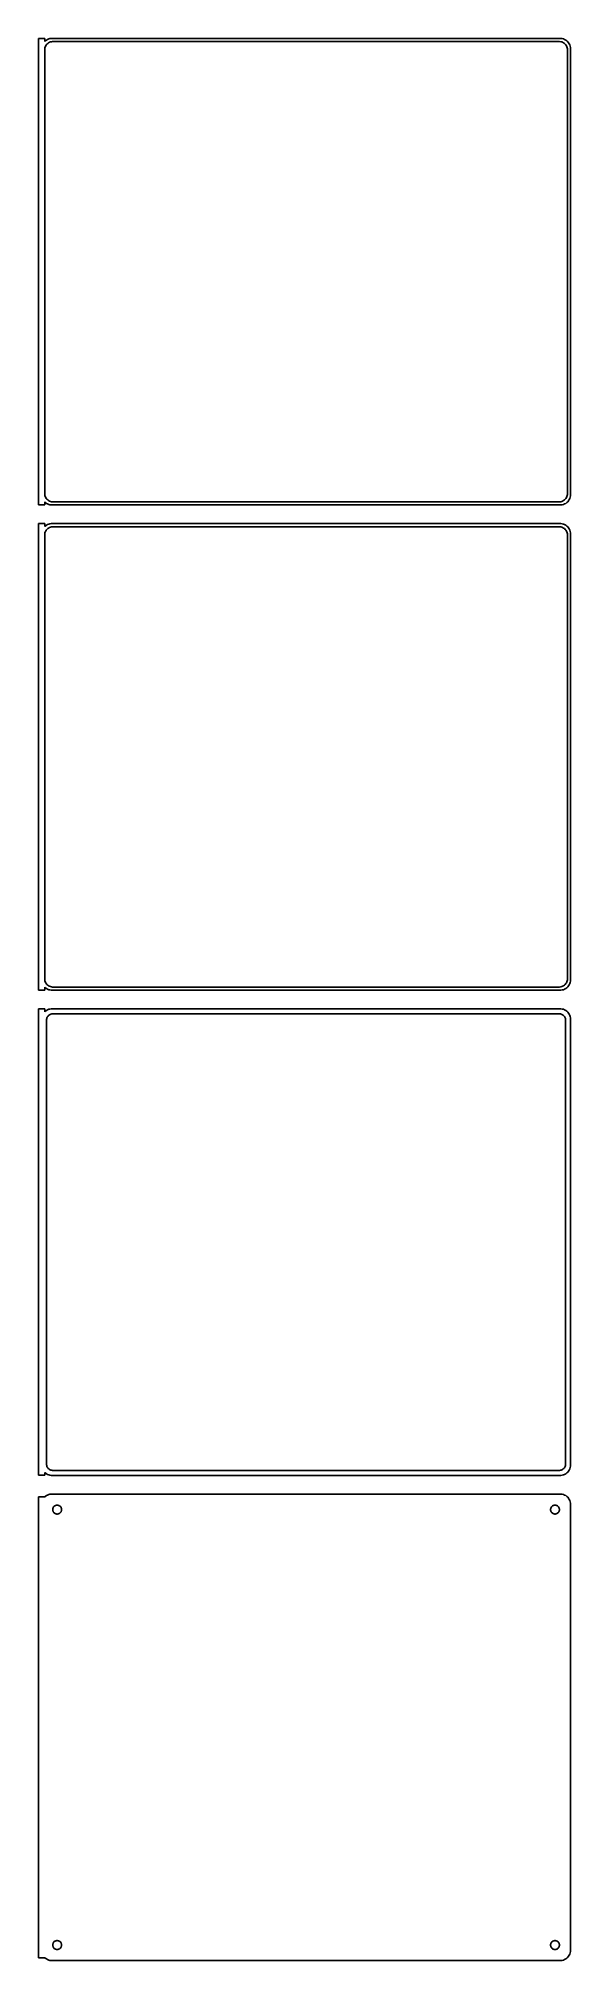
# Model space of a CAD drawing. Header units: metres. Extents: x -129 to 128, y 824 to 1750.
import ezdxf

# ---------------------------------------------------------------- set-up
doc = ezdxf.new("R2010")
doc.units = ezdxf.units.M

msp = doc.modelspace()

# ---------------------------------------------------------------- linework, layer by layer
for p, q in [((-126, 1750.49), (-129, 1750.49)), ((-129, 1750.49), (-129, 1525.51)), ((-126, 1749.06), (-126, 1750.49)), ((-125.687, 1749.35), (-126, 1749.06)), ((-126, 1745), (-125.968, 1745.5)), ((-126, 1531), (-126, 1745)), ((-125.968, 1745.5), (-125.874, 1745.99)), ((-125.874, 1745.99), (-125.719, 1746.47)), ((-125.719, 1746.47), (-125.505, 1746.93)), ((-125.179, 1749.72), (-125.687, 1749.35)), ((-125.505, 1746.93), (-125.236, 1747.35)), ((-125.236, 1747.35), (-124.916, 1747.74)), ((-124.629, 1750.02), (-125.179, 1749.72)), ((-124.916, 1747.74), (-124.55, 1748.08)), ((-124.045, 1750.26), (-124.629, 1750.02)), ((-124.55, 1748.08), (-124.143, 1748.38)), ((-124.143, 1748.38), (-123.703, 1748.62)), ((-123.437, 1750.41), (-124.045, 1750.26)), ((-123.703, 1748.62), (-123.236, 1748.8)), ((-122.814, 1750.49), (-123.437, 1750.41)), ((-123.236, 1748.8), (-122.75, 1748.93)), ((122.814, 1750.49), (-122.814, 1750.49)), ((-122.75, 1748.93), (-122.251, 1748.99)), ((-122.251, 1748.99), (122.251, 1748.99)), ((122.251, 1748.99), (122.75, 1748.93)), ((122.75, 1748.93), (123.236, 1748.8)), ((123.437, 1750.41), (122.814, 1750.49)), ((123.236, 1748.8), (123.703, 1748.62)), ((124.045, 1750.26), (123.437, 1750.41)), ((123.703, 1748.62), (124.143, 1748.38)), ((124.629, 1750.02), (124.045, 1750.26)), ((124.143, 1748.38), (124.55, 1748.08)), ((124.55, 1748.08), (124.916, 1747.74)), ((125.179, 1749.72), (124.629, 1750.02)), ((124.916, 1747.74), (125.236, 1747.35)), ((125.687, 1749.35), (125.179, 1749.72)), ((125.236, 1747.35), (125.505, 1746.93)), ((125.505, 1746.93), (125.719, 1746.47)), ((126.145, 1748.92), (125.687, 1749.35)), ((125.719, 1746.47), (125.874, 1745.99)), ((125.874, 1745.99), (125.968, 1745.5)), ((125.968, 1745.5), (126, 1745)), ((126, 1745), (126, 1531)), ((126.545, 1748.44), (126.145, 1748.92)), ((126.882, 1747.91), (126.545, 1748.44)), ((127.149, 1747.34), (126.882, 1747.91)), ((127.343, 1746.74), (127.149, 1747.34)), ((127.461, 1746.13), (127.343, 1746.74)), ((127.5, 1745.5), (127.461, 1746.13)), ((127.5, 1530.5), (127.5, 1745.5)), ((-125.968, 1530.5), (-126, 1531)), ((-125.874, 1530.01), (-125.968, 1530.5)), ((-125.719, 1529.53), (-125.874, 1530.01)), ((-125.505, 1529.07), (-125.719, 1529.53)), ((125.719, 1529.53), (125.505, 1529.07)), ((125.874, 1530.01), (125.719, 1529.53)), ((125.968, 1530.5), (125.874, 1530.01)), ((126, 1531), (125.968, 1530.5)), ((127.343, 1529.26), (127.461, 1529.87)), ((127.461, 1529.87), (127.5, 1530.5)), ((-129, 1525.51), (-126, 1525.51)), ((-126, 1526.94), (-125.687, 1526.65)), ((-126, 1525.51), (-126, 1526.94)), ((-125.687, 1526.65), (-125.179, 1526.28)), ((-125.236, 1528.65), (-125.505, 1529.07)), ((-124.916, 1528.26), (-125.236, 1528.65)), ((-125.179, 1526.28), (-124.629, 1525.98)), ((-124.55, 1527.92), (-124.916, 1528.26)), ((-124.629, 1525.98), (-124.045, 1525.74)), ((-124.143, 1527.62), (-124.55, 1527.92)), ((-123.703, 1527.38), (-124.143, 1527.62)), ((-124.045, 1525.74), (-123.437, 1525.59)), ((-123.236, 1527.2), (-123.703, 1527.38)), ((-123.437, 1525.59), (-122.814, 1525.51)), ((-122.75, 1527.07), (-123.236, 1527.2)), ((-122.814, 1525.51), (122.814, 1525.51)), ((-122.251, 1527.01), (-122.75, 1527.07)), ((122.251, 1527.01), (-122.251, 1527.01)), ((122.75, 1527.07), (122.251, 1527.01)), ((123.236, 1527.2), (122.75, 1527.07)), ((122.814, 1525.51), (123.437, 1525.59)), ((123.703, 1527.38), (123.236, 1527.2)), ((123.437, 1525.59), (124.045, 1525.74)), ((124.143, 1527.62), (123.703, 1527.38)), ((124.045, 1525.74), (124.629, 1525.98)), ((124.55, 1527.92), (124.143, 1527.62)), ((124.916, 1528.26), (124.55, 1527.92)), ((124.629, 1525.98), (125.179, 1526.28)), ((125.236, 1528.65), (124.916, 1528.26)), ((125.179, 1526.28), (125.687, 1526.65)), ((125.505, 1529.07), (125.236, 1528.65)), ((125.687, 1526.65), (126.145, 1527.08)), ((126.145, 1527.08), (126.545, 1527.56)), ((126.545, 1527.56), (126.882, 1528.09)), ((126.882, 1528.09), (127.149, 1528.66)), ((127.149, 1528.66), (127.343, 1529.26)), ((-126, 1516.49), (-129, 1516.49)), ((-129, 1516.49), (-129, 1291.51)), ((-126, 1515.06), (-126, 1516.49)), ((-125.687, 1515.35), (-126, 1515.06)), ((-126, 1511), (-125.968, 1511.5)), ((-126, 1297), (-126, 1511)), ((-125.968, 1511.5), (-125.874, 1511.99)), ((-125.874, 1511.99), (-125.719, 1512.47)), ((-125.719, 1512.47), (-125.505, 1512.93)), ((-125.179, 1515.72), (-125.687, 1515.35)), ((-125.505, 1512.93), (-125.236, 1513.35)), ((-125.236, 1513.35), (-124.916, 1513.74)), ((-124.629, 1516.02), (-125.179, 1515.72)), ((-124.916, 1513.74), (-124.55, 1514.08)), ((-124.045, 1516.26), (-124.629, 1516.02)), ((-124.55, 1514.08), (-124.143, 1514.38)), ((-124.143, 1514.38), (-123.703, 1514.62)), ((-123.437, 1516.41), (-124.045, 1516.26)), ((-123.703, 1514.62), (-123.236, 1514.8)), ((-122.814, 1516.49), (-123.437, 1516.41)), ((-123.236, 1514.8), (-122.75, 1514.93)), ((122.814, 1516.49), (-122.814, 1516.49)), ((-122.75, 1514.93), (-122.251, 1514.99)), ((-122.251, 1514.99), (122.251, 1514.99)), ((122.251, 1514.99), (122.75, 1514.93)), ((122.75, 1514.93), (123.236, 1514.8)), ((123.437, 1516.41), (122.814, 1516.49)), ((123.236, 1514.8), (123.703, 1514.62)), ((124.045, 1516.26), (123.437, 1516.41)), ((123.703, 1514.62), (124.143, 1514.38)), ((124.629, 1516.02), (124.045, 1516.26)), ((124.143, 1514.38), (124.55, 1514.08)), ((124.55, 1514.08), (124.916, 1513.74)), ((125.179, 1515.72), (124.629, 1516.02)), ((124.916, 1513.74), (125.236, 1513.35)), ((125.687, 1515.35), (125.179, 1515.72)), ((125.236, 1513.35), (125.505, 1512.93)), ((125.505, 1512.93), (125.719, 1512.47)), ((126.145, 1514.92), (125.687, 1515.35)), ((125.719, 1512.47), (125.874, 1511.99)), ((125.874, 1511.99), (125.968, 1511.5)), ((125.968, 1511.5), (126, 1511)), ((126, 1511), (126, 1297)), ((126.545, 1514.44), (126.145, 1514.92)), ((126.882, 1513.91), (126.545, 1514.44)), ((127.149, 1513.34), (126.882, 1513.91)), ((127.343, 1512.74), (127.149, 1513.34)), ((127.461, 1512.13), (127.343, 1512.74)), ((127.5, 1511.5), (127.461, 1512.13)), ((127.5, 1296.5), (127.5, 1511.5)), ((-129, 1291.51), (-126, 1291.51)), ((-125.968, 1296.5), (-126, 1297)), ((-126, 1292.94), (-125.687, 1292.65)), ((-126, 1291.51), (-126, 1292.94)), ((-125.874, 1296.01), (-125.968, 1296.5)), ((-125.719, 1295.53), (-125.874, 1296.01)), ((-125.505, 1295.07), (-125.719, 1295.53)), ((-125.687, 1292.65), (-125.179, 1292.28)), ((-125.236, 1294.65), (-125.505, 1295.07)), ((-124.916, 1294.26), (-125.236, 1294.65)), ((-125.179, 1292.28), (-124.629, 1291.98)), ((-124.55, 1293.92), (-124.916, 1294.26)), ((-124.629, 1291.98), (-124.045, 1291.74)), ((-124.143, 1293.62), (-124.55, 1293.92)), ((-123.703, 1293.38), (-124.143, 1293.62)), ((-124.045, 1291.74), (-123.437, 1291.59)), ((-123.236, 1293.2), (-123.703, 1293.38)), ((-123.437, 1291.59), (-122.814, 1291.51)), ((-122.75, 1293.07), (-123.236, 1293.2)), ((-122.814, 1291.51), (122.814, 1291.51)), ((-122.251, 1293.01), (-122.75, 1293.07)), ((122.251, 1293.01), (-122.251, 1293.01)), ((122.75, 1293.07), (122.251, 1293.01)), ((123.236, 1293.2), (122.75, 1293.07)), ((122.814, 1291.51), (123.437, 1291.59)), ((123.703, 1293.38), (123.236, 1293.2)), ((123.437, 1291.59), (124.045, 1291.74)), ((124.143, 1293.62), (123.703, 1293.38)), ((124.045, 1291.74), (124.629, 1291.98)), ((124.55, 1293.92), (124.143, 1293.62)), ((124.916, 1294.26), (124.55, 1293.92)), ((124.629, 1291.98), (125.179, 1292.28)), ((125.236, 1294.65), (124.916, 1294.26)), ((125.179, 1292.28), (125.687, 1292.65)), ((125.505, 1295.07), (125.236, 1294.65)), ((125.719, 1295.53), (125.505, 1295.07)), ((125.687, 1292.65), (126.145, 1293.08)), ((125.874, 1296.01), (125.719, 1295.53)), ((125.968, 1296.5), (125.874, 1296.01)), ((126, 1297), (125.968, 1296.5)), ((126.145, 1293.08), (126.545, 1293.56)), ((126.545, 1293.56), (126.882, 1294.09)), ((126.882, 1294.09), (127.149, 1294.66)), ((127.149, 1294.66), (127.343, 1295.26)), ((127.343, 1295.26), (127.461, 1295.87)), ((127.461, 1295.87), (127.5, 1296.5)), ((-126, 1282.48), (-129, 1282.48)), ((-129, 1282.48), (-129, 1057.52)), ((-126, 1281.06), (-126, 1282.48)), ((-125.687, 1281.35), (-126, 1281.06)), ((-125.179, 1281.72), (-125.687, 1281.35)), ((-124.629, 1282.02), (-125.179, 1281.72)), ((-124.045, 1282.26), (-124.629, 1282.02)), ((-124.269, 1279.13), (-123.984, 1279.4)), ((-123.437, 1282.41), (-124.045, 1282.26)), ((-123.984, 1279.4), (-123.668, 1279.63)), ((-123.668, 1279.63), (-123.325, 1279.82)), ((-122.814, 1282.49), (-123.437, 1282.41)), ((-123.325, 1279.82), (-122.962, 1279.96)), ((-122.962, 1279.96), (-122.583, 1280.06)), ((122.814, 1282.49), (-122.814, 1282.49)), ((-122.583, 1280.06), (-122.195, 1280.11)), ((-122.195, 1280.11), (122.195, 1280.11)), ((122.195, 1280.11), (122.583, 1280.06)), ((122.583, 1280.06), (122.962, 1279.96)), ((123.437, 1282.41), (122.814, 1282.49)), ((122.962, 1279.96), (123.325, 1279.82)), ((123.325, 1279.82), (123.668, 1279.63)), ((124.045, 1282.26), (123.437, 1282.41)), ((123.668, 1279.63), (123.984, 1279.4)), ((123.984, 1279.4), (124.269, 1279.13)), ((124.629, 1282.02), (124.045, 1282.26)), ((125.179, 1281.72), (124.629, 1282.02)), ((125.687, 1281.35), (125.179, 1281.72)), ((126.145, 1280.92), (125.687, 1281.35)), ((126.545, 1280.44), (126.145, 1280.92)), ((126.882, 1279.91), (126.545, 1280.44)), ((127.149, 1279.34), (126.882, 1279.91)), ((127.343, 1278.74), (127.149, 1279.34)), ((-125.113, 1277), (-125.088, 1277.39)), ((-125.113, 1063), (-125.113, 1277)), ((-125.088, 1277.39), (-125.015, 1277.77)), ((-125.015, 1277.77), (-124.894, 1278.15)), ((-124.894, 1278.15), (-124.728, 1278.5)), ((-124.728, 1278.5), (-124.518, 1278.83)), ((-124.518, 1278.83), (-124.269, 1279.13)), ((124.269, 1279.13), (124.518, 1278.83)), ((124.518, 1278.83), (124.728, 1278.5)), ((124.728, 1278.5), (124.894, 1278.15)), ((124.894, 1278.15), (125.015, 1277.77)), ((125.015, 1277.77), (125.088, 1277.39)), ((125.088, 1277.39), (125.113, 1277)), ((125.113, 1277), (125.113, 1063)), ((127.461, 1278.13), (127.343, 1278.74)), ((127.5, 1277.5), (127.461, 1278.13)), ((127.5, 1062.5), (127.5, 1277.5)), ((-129, 1057.52), (-126, 1057.52)), ((-126, 1057.52), (-126, 1058.94)), ((-126, 1058.94), (-125.687, 1058.65)), ((-125.687, 1058.65), (-125.179, 1058.28)), ((-125.179, 1058.28), (-124.629, 1057.98)), ((-125.088, 1062.61), (-125.113, 1063)), ((-125.015, 1062.23), (-125.088, 1062.61)), ((-124.894, 1061.85), (-125.015, 1062.23)), ((-124.728, 1061.5), (-124.894, 1061.85)), ((-124.518, 1061.17), (-124.728, 1061.5)), ((-124.629, 1057.98), (-124.045, 1057.74)), ((-124.269, 1060.87), (-124.518, 1061.17)), ((-123.984, 1060.6), (-124.269, 1060.87)), ((-124.045, 1057.74), (-123.437, 1057.59)), ((-123.668, 1060.37), (-123.984, 1060.6)), ((-123.325, 1060.18), (-123.668, 1060.37)), ((-123.437, 1057.59), (-122.814, 1057.51)), ((-122.962, 1060.04), (-123.325, 1060.18)), ((-122.583, 1059.94), (-122.962, 1060.04)), ((-122.814, 1057.51), (122.814, 1057.51)), ((-122.195, 1059.89), (-122.583, 1059.94)), ((122.195, 1059.89), (-122.195, 1059.89)), ((122.583, 1059.94), (122.195, 1059.89)), ((122.962, 1060.04), (122.583, 1059.94)), ((122.814, 1057.51), (123.437, 1057.59)), ((123.325, 1060.18), (122.962, 1060.04)), ((123.668, 1060.37), (123.325, 1060.18)), ((123.437, 1057.59), (124.045, 1057.74)), ((123.984, 1060.6), (123.668, 1060.37)), ((124.269, 1060.87), (123.984, 1060.6)), ((124.045, 1057.74), (124.629, 1057.98)), ((124.518, 1061.17), (124.269, 1060.87)), ((124.728, 1061.5), (124.518, 1061.17)), ((124.629, 1057.98), (125.179, 1058.28)), ((124.894, 1061.85), (124.728, 1061.5)), ((125.015, 1062.23), (124.894, 1061.85)), ((125.088, 1062.61), (125.015, 1062.23)), ((125.113, 1063), (125.088, 1062.61)), ((125.179, 1058.28), (125.687, 1058.65)), ((125.687, 1058.65), (126.145, 1059.08)), ((126.145, 1059.08), (126.545, 1059.56)), ((126.545, 1059.56), (126.882, 1060.09)), ((126.882, 1060.09), (127.149, 1060.66)), ((127.149, 1060.66), (127.343, 1061.26)), ((127.343, 1061.26), (127.461, 1061.87)), ((127.461, 1061.87), (127.5, 1062.5)), ((-125.179, 1047.72), (-125.687, 1047.35)), ((-124.629, 1048.02), (-125.179, 1047.72)), ((-124.045, 1048.26), (-124.629, 1048.02)), ((-123.437, 1048.41), (-124.045, 1048.26)), ((-122.814, 1048.49), (-123.437, 1048.41)), ((122.814, 1048.49), (-122.814, 1048.49)), ((123.437, 1048.41), (122.814, 1048.49)), ((124.045, 1048.26), (123.437, 1048.41)), ((124.629, 1048.02), (124.045, 1048.26)), ((125.179, 1047.72), (124.629, 1048.02)), ((125.687, 1047.35), (125.179, 1047.72)), ((-126, 1047.15), (-129, 1047.15)), ((-129, 1047.15), (-129, 824.847)), ((-125.687, 1047.35), (-126, 1047.06)), ((-126, 1047.06), (-126, 1047.15)), ((-122.135, 1041), (-122.118, 1041.27)), ((-122.118, 1040.73), (-122.135, 1041)), ((-122.118, 1041.27), (-122.068, 1041.53)), ((-122.068, 1040.47), (-122.118, 1040.73)), ((-122.068, 1041.53), (-121.985, 1041.79)), ((-121.985, 1040.21), (-122.068, 1040.47)), ((-121.985, 1041.79), (-121.871, 1042.03)), ((-121.871, 1039.97), (-121.985, 1040.21)), ((-121.871, 1042.03), (-121.727, 1042.26)), ((-121.727, 1039.74), (-121.871, 1039.97)), ((-121.727, 1042.26), (-121.557, 1042.46)), ((-121.557, 1039.54), (-121.727, 1039.74)), ((-121.557, 1042.46), (-121.361, 1042.65)), ((-121.361, 1039.35), (-121.557, 1039.54)), ((-121.361, 1042.65), (-121.144, 1042.8)), ((-121.144, 1039.2), (-121.361, 1039.35)), ((-121.144, 1042.8), (-120.909, 1042.93)), ((-120.909, 1039.07), (-121.144, 1039.2)), ((-120.909, 1042.93), (-120.66, 1043.03)), ((-120.66, 1038.97), (-120.909, 1039.07)), ((-120.66, 1043.03), (-120.4, 1043.1)), ((-120.4, 1038.9), (-120.66, 1038.97)), ((-120.4, 1043.1), (-120.134, 1043.13)), ((-120.134, 1038.87), (-120.4, 1038.9)), ((-120.134, 1043.13), (-119.866, 1043.13)), ((-119.866, 1038.87), (-120.134, 1038.87)), ((-119.866, 1043.13), (-119.6, 1043.1)), ((-119.6, 1038.9), (-119.866, 1038.87)), ((-119.6, 1043.1), (-119.34, 1043.03)), ((-119.34, 1038.97), (-119.6, 1038.9)), ((-119.34, 1043.03), (-119.091, 1042.93)), ((-119.091, 1039.07), (-119.34, 1038.97)), ((-119.091, 1042.93), (-118.856, 1042.8)), ((-118.856, 1039.2), (-119.091, 1039.07)), ((-118.856, 1042.8), (-118.639, 1042.65)), ((-118.639, 1039.35), (-118.856, 1039.2)), ((-118.639, 1042.65), (-118.443, 1042.46)), ((-118.443, 1039.54), (-118.639, 1039.35)), ((-118.443, 1042.46), (-118.273, 1042.26)), ((-118.273, 1039.74), (-118.443, 1039.54)), ((-118.273, 1042.26), (-118.129, 1042.03)), ((-118.129, 1039.97), (-118.273, 1039.74)), ((-118.129, 1042.03), (-118.015, 1041.79)), ((-118.015, 1040.21), (-118.129, 1039.97)), ((-118.015, 1041.79), (-117.932, 1041.53)), ((-117.932, 1040.47), (-118.015, 1040.21)), ((-117.932, 1041.53), (-117.882, 1041.27)), ((-117.882, 1040.73), (-117.932, 1040.47)), ((-117.882, 1041.27), (-117.865, 1041)), ((-117.865, 1041), (-117.882, 1040.73)), ((117.865, 1041), (117.882, 1041.27)), ((117.882, 1040.73), (117.865, 1041)), ((117.882, 1041.27), (117.932, 1041.53)), ((117.932, 1040.47), (117.882, 1040.73)), ((117.932, 1041.53), (118.015, 1041.79)), ((118.015, 1040.21), (117.932, 1040.47)), ((118.015, 1041.79), (118.129, 1042.03)), ((118.129, 1039.97), (118.015, 1040.21)), ((118.129, 1042.03), (118.273, 1042.26)), ((118.273, 1039.74), (118.129, 1039.97)), ((118.273, 1042.26), (118.443, 1042.46)), ((118.443, 1039.54), (118.273, 1039.74)), ((118.443, 1042.46), (118.639, 1042.65)), ((118.639, 1039.35), (118.443, 1039.54)), ((118.639, 1042.65), (118.856, 1042.8)), ((118.856, 1039.2), (118.639, 1039.35)), ((118.856, 1042.8), (119.091, 1042.93)), ((119.091, 1039.07), (118.856, 1039.2)), ((119.091, 1042.93), (119.34, 1043.03)), ((119.34, 1038.97), (119.091, 1039.07)), ((119.34, 1043.03), (119.6, 1043.1)), ((119.6, 1038.9), (119.34, 1038.97)), ((119.6, 1043.1), (119.866, 1043.13)), ((119.866, 1038.87), (119.6, 1038.9)), ((119.866, 1043.13), (120.134, 1043.13)), ((120.134, 1038.87), (119.866, 1038.87)), ((120.134, 1043.13), (120.4, 1043.1)), ((120.4, 1038.9), (120.134, 1038.87)), ((120.4, 1043.1), (120.66, 1043.03)), ((120.66, 1038.97), (120.4, 1038.9)), ((120.66, 1043.03), (120.909, 1042.93)), ((120.909, 1039.07), (120.66, 1038.97)), ((120.909, 1042.93), (121.144, 1042.8)), ((121.144, 1039.2), (120.909, 1039.07)), ((121.144, 1042.8), (121.361, 1042.65)), ((121.361, 1039.35), (121.144, 1039.2)), ((121.361, 1042.65), (121.557, 1042.46)), ((121.557, 1039.54), (121.361, 1039.35)), ((121.557, 1042.46), (121.727, 1042.26)), ((121.727, 1039.74), (121.557, 1039.54)), ((121.727, 1042.26), (121.871, 1042.03)), ((121.871, 1039.97), (121.727, 1039.74)), ((121.871, 1042.03), (121.985, 1041.79)), ((121.985, 1040.21), (121.871, 1039.97)), ((121.985, 1041.79), (122.068, 1041.53)), ((122.068, 1040.47), (121.985, 1040.21)), ((122.068, 1041.53), (122.118, 1041.27)), ((122.118, 1040.73), (122.068, 1040.47)), ((122.118, 1041.27), (122.135, 1041)), ((122.135, 1041), (122.118, 1040.73)), ((126.145, 1046.92), (125.687, 1047.35)), ((126.545, 1046.44), (126.145, 1046.92)), ((126.882, 1045.91), (126.545, 1046.44)), ((127.149, 1045.34), (126.882, 1045.91)), ((127.343, 1044.74), (127.149, 1045.34)), ((127.461, 1044.13), (127.343, 1044.74)), ((127.5, 1043.5), (127.461, 1044.13)), ((127.5, 828.5), (127.5, 1043.5)), ((-122.135, 831), (-122.118, 831.268)), ((-122.118, 830.732), (-122.135, 831)), ((-122.118, 831.268), (-122.068, 831.531)), ((-122.068, 830.469), (-122.118, 830.732)), ((-122.068, 831.531), (-121.985, 831.786)), ((-121.985, 830.214), (-122.068, 830.469)), ((-121.985, 831.786), (-121.871, 832.029)), ((-121.871, 829.971), (-121.985, 830.214)), ((-121.871, 832.029), (-121.727, 832.255)), ((-121.727, 829.745), (-121.871, 829.971)), ((-121.727, 832.255), (-121.557, 832.462)), ((-121.557, 829.538), (-121.727, 829.745)), ((-121.557, 832.462), (-121.361, 832.645)), ((-121.361, 829.355), (-121.557, 829.538)), ((-121.361, 832.645), (-121.144, 832.803)), ((-121.144, 829.197), (-121.361, 829.355)), ((-121.144, 832.803), (-120.909, 832.932)), ((-120.909, 829.068), (-121.144, 829.197)), ((-120.909, 832.932), (-120.66, 833.031)), ((-120.66, 828.969), (-120.909, 829.068)), ((-120.66, 833.031), (-120.4, 833.097)), ((-120.4, 828.903), (-120.66, 828.969)), ((-120.4, 833.097), (-120.134, 833.131)), ((-120.134, 828.869), (-120.4, 828.903)), ((-120.134, 833.131), (-119.866, 833.131)), ((-119.866, 828.869), (-120.134, 828.869)), ((-119.866, 833.131), (-119.6, 833.097)), ((-119.6, 828.903), (-119.866, 828.869)), ((-119.6, 833.097), (-119.34, 833.031)), ((-119.34, 828.969), (-119.6, 828.903)), ((-119.34, 833.031), (-119.091, 832.932)), ((-119.091, 829.068), (-119.34, 828.969)), ((-119.091, 832.932), (-118.856, 832.803)), ((-118.856, 829.197), (-119.091, 829.068)), ((-118.856, 832.803), (-118.639, 832.645)), ((-118.639, 829.355), (-118.856, 829.197)), ((-118.639, 832.645), (-118.443, 832.462)), ((-118.443, 829.538), (-118.639, 829.355)), ((-118.443, 832.462), (-118.273, 832.255)), ((-118.273, 829.745), (-118.443, 829.538)), ((-118.273, 832.255), (-118.129, 832.029)), ((-118.129, 829.971), (-118.273, 829.745)), ((-118.129, 832.029), (-118.015, 831.786)), ((-118.015, 830.214), (-118.129, 829.971)), ((-118.015, 831.786), (-117.932, 831.531)), ((-117.932, 830.469), (-118.015, 830.214)), ((-117.932, 831.531), (-117.882, 831.268)), ((-117.882, 830.732), (-117.932, 830.469)), ((-117.882, 831.268), (-117.865, 831)), ((-117.865, 831), (-117.882, 830.732)), ((117.865, 831), (117.882, 831.268)), ((117.882, 830.732), (117.865, 831)), ((117.882, 831.268), (117.932, 831.531)), ((117.932, 830.469), (117.882, 830.732)), ((117.932, 831.531), (118.015, 831.786)), ((118.015, 830.214), (117.932, 830.469)), ((118.015, 831.786), (118.129, 832.029)), ((118.129, 829.971), (118.015, 830.214)), ((118.129, 832.029), (118.273, 832.255)), ((118.273, 829.745), (118.129, 829.971)), ((118.273, 832.255), (118.443, 832.462)), ((118.443, 829.538), (118.273, 829.745)), ((118.443, 832.462), (118.639, 832.645)), ((118.639, 829.355), (118.443, 829.538)), ((118.639, 832.645), (118.856, 832.803)), ((118.856, 829.197), (118.639, 829.355)), ((118.856, 832.803), (119.091, 832.932)), ((119.091, 829.068), (118.856, 829.197)), ((119.091, 832.932), (119.34, 833.031)), ((119.34, 828.969), (119.091, 829.068)), ((119.34, 833.031), (119.6, 833.097)), ((119.6, 828.903), (119.34, 828.969)), ((119.6, 833.097), (119.866, 833.131)), ((119.866, 828.869), (119.6, 828.903)), ((119.866, 833.131), (120.134, 833.131)), ((120.134, 828.869), (119.866, 828.869)), ((120.134, 833.131), (120.4, 833.097)), ((120.4, 828.903), (120.134, 828.869)), ((120.4, 833.097), (120.66, 833.031)), ((120.66, 828.969), (120.4, 828.903)), ((120.66, 833.031), (120.909, 832.932)), ((120.909, 829.068), (120.66, 828.969)), ((120.909, 832.932), (121.144, 832.803)), ((121.144, 829.197), (120.909, 829.068)), ((121.144, 832.803), (121.361, 832.645)), ((121.361, 829.355), (121.144, 829.197)), ((121.361, 832.645), (121.557, 832.462)), ((121.557, 829.538), (121.361, 829.355)), ((121.557, 832.462), (121.727, 832.255)), ((121.727, 829.745), (121.557, 829.538)), ((121.727, 832.255), (121.871, 832.029)), ((121.871, 829.971), (121.727, 829.745)), ((121.871, 832.029), (121.985, 831.786)), ((121.985, 830.214), (121.871, 829.971)), ((121.985, 831.786), (122.068, 831.531)), ((122.068, 830.469), (121.985, 830.214)), ((122.068, 831.531), (122.118, 831.268)), ((122.118, 830.732), (122.068, 830.469)), ((122.118, 831.268), (122.135, 831)), ((122.135, 831), (122.118, 830.732)), ((125.687, 824.647), (126.145, 825.077)), ((126.145, 825.077), (126.545, 825.561)), ((126.545, 825.561), (126.882, 826.091)), ((126.882, 826.091), (127.149, 826.659)), ((127.149, 826.659), (127.343, 827.257)), ((127.343, 827.257), (127.461, 827.873)), ((127.461, 827.873), (127.5, 828.5)), ((-129, 824.847), (-126, 824.847)), ((-126, 824.847), (-126, 824.941)), ((-126, 824.941), (-125.687, 824.647)), ((-125.687, 824.647), (-125.179, 824.278)), ((-125.179, 824.278), (-124.629, 823.976)), ((-124.629, 823.976), (-124.045, 823.745)), ((-124.045, 823.745), (-123.437, 823.589)), ((-123.437, 823.589), (-122.814, 823.51)), ((-122.814, 823.51), (122.814, 823.51)), ((122.814, 823.51), (123.437, 823.589)), ((123.437, 823.589), (124.045, 823.745)), ((124.045, 823.745), (124.629, 823.976)), ((124.629, 823.976), (125.179, 824.278)), ((125.179, 824.278), (125.687, 824.647))]:
    msp.add_line(p, q)

doc.saveas('drawing.dxf')
